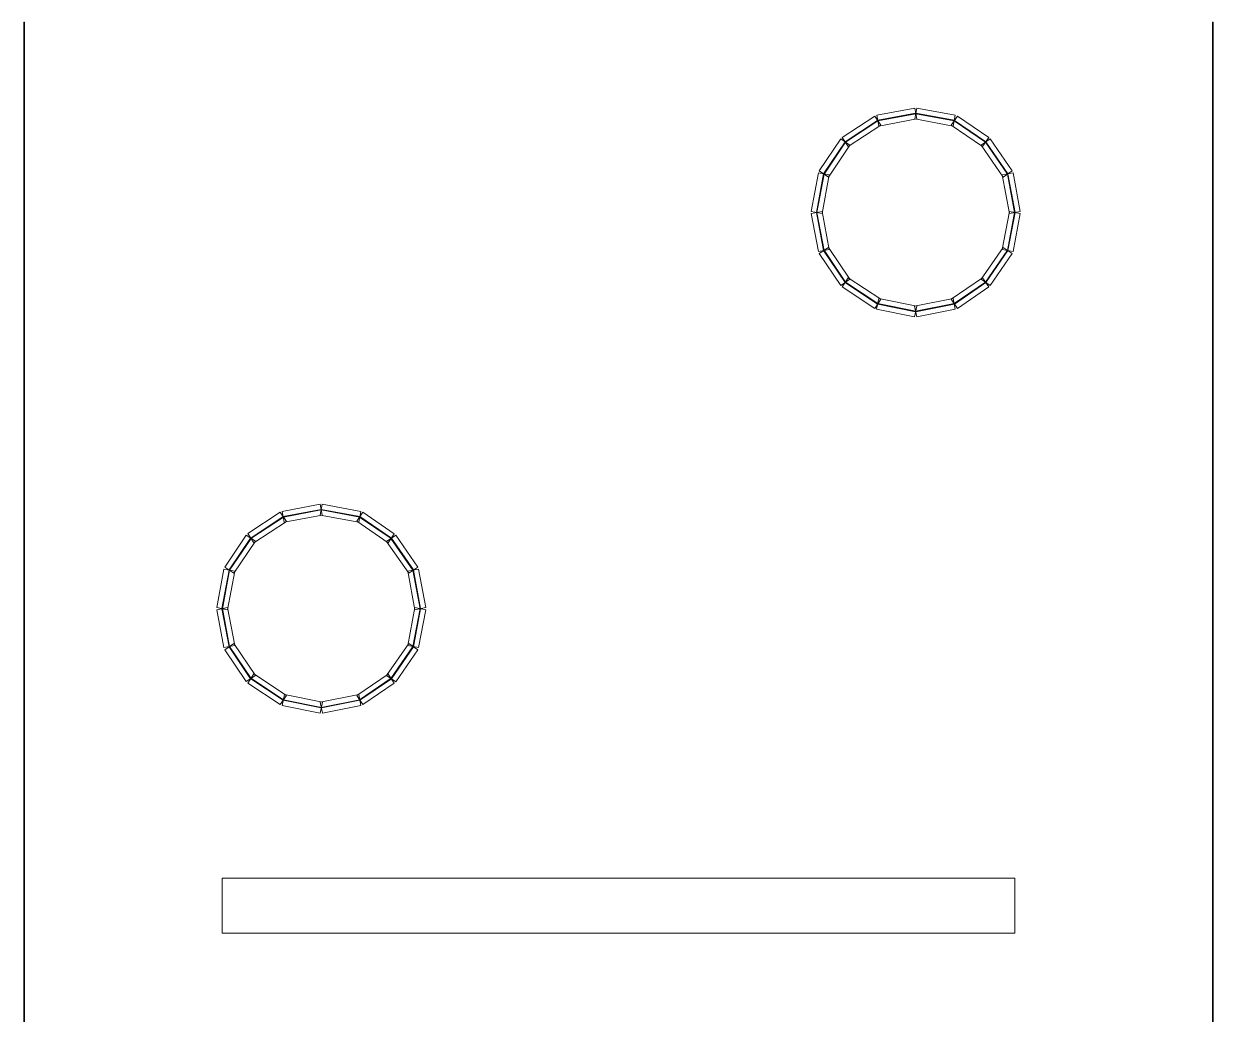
# Model space of a CAD drawing. Header units: millimetres. Extents: x -200 to 200, y -162 to 219.
# Drawn here: x -85.7 to -28.6, y -24.3 to 23.4 of the extents above; entities that cross this region are included whole.
import ezdxf

# ---------------------------------------------------------------- set-up
doc = ezdxf.new("R2010")
doc.units = ezdxf.units.MM
doc.header["$MEASUREMENT"] = 0

msp = doc.modelspace()

# ---------------------------------------------------------------- linework, layer by layer
at = {"color": 1, "lineweight": 5}
for points in [[(-85.7218, 23.4376), (-85.7218, 23.4376), (-85.6954, 23.4376), (-85.6954, 23.4376), (-85.6954, 23.4376), (-85.6954, 23.4376), (-85.6954, -61.5304), (-85.6954, -61.5304), (-85.6954, -61.5304), (-85.6954, -61.5304), (-85.7218, -61.5304), (-85.7218, -61.5304), (-85.7218, -61.5304), (-85.7218, -61.5304), (-85.7218, 23.4376), (-85.7218, 23.4376)], [(-28.5828, 23.4376), (-28.5828, 23.4376), (-28.5563, 23.4376), (-28.5563, 23.4376), (-28.5563, 23.4376), (-28.5563, 23.4376), (-28.5563, -61.5304), (-28.5563, -61.5304), (-28.5563, -61.5304), (-28.5563, -61.5304), (-28.5828, -61.5304), (-28.5828, -61.5304), (-28.5828, -61.5304), (-28.5828, -61.5304), (-28.5828, 23.4376), (-28.5828, 23.4376)]]:
    msp.add_open_spline(points, degree=3, knots=[0, 0, 0, 0, 0.25, 0.25, 0.25, 0.25, 0.5, 0.5, 0.5, 0.5, 0.75, 0.75, 0.75, 0.75, 1, 1, 1, 1], dxfattribs=at)
at = {"color": 4, "lineweight": 5}
for points in [[(-44.8255, 18.9232), (-44.8255, 18.9232), (-44.5337, 18.4818), (-44.5337, 18.4818), (-44.5337, 18.4818), (-44.5337, 18.4818), (-46.0945, 17.4501), (-46.0945, 17.4501), (-46.0945, 17.4501), (-46.0945, 17.4501), (-46.3862, 17.8915), (-46.3862, 17.8915), (-46.3862, 17.8915), (-46.3862, 17.8915), (-44.8255, 18.9232), (-44.8255, 18.9232)], [(-42.9033, 19.3063), (-42.9033, 19.3063), (-42.8053, 18.7864), (-42.8053, 18.7864), (-42.8053, 18.7864), (-42.8053, 18.7864), (-44.6306, 18.4425), (-44.6306, 18.4425), (-44.6306, 18.4425), (-44.6306, 18.4425), (-44.7286, 18.9624), (-44.7286, 18.9624), (-44.7286, 18.9624), (-44.7286, 18.9624), (-42.9033, 19.3063), (-42.9033, 19.3063)], [(-42.8568, 19.0594), (-42.8568, 19.0594), (-42.8519, 19.0334), (-42.8519, 19.0334), (-42.8519, 19.0334), (-42.8519, 19.0334), (-44.6771, 18.6895), (-44.6771, 18.6895), (-44.6771, 18.6895), (-44.6771, 18.6895), (-44.682, 18.7155), (-44.682, 18.7155), (-44.682, 18.7155), (-44.682, 18.7155), (-42.8568, 19.0594), (-42.8568, 19.0594)], [(-40.9543, 18.9626), (-40.9543, 18.9626), (-41.0509, 18.4424), (-41.0509, 18.4424), (-41.0509, 18.4424), (-41.0509, 18.4424), (-42.9026, 18.7863), (-42.9026, 18.7863), (-42.9026, 18.7863), (-42.9026, 18.7863), (-42.806, 19.3065), (-42.806, 19.3065), (-42.806, 19.3065), (-42.806, 19.3065), (-40.9543, 18.9626), (-40.9543, 18.9626)], [(-41.0002, 18.7155), (-41.0002, 18.7155), (-41.005, 18.6895), (-41.005, 18.6895), (-41.005, 18.6895), (-41.005, 18.6895), (-42.8567, 19.0334), (-42.8567, 19.0334), (-42.8567, 19.0334), (-42.8567, 19.0334), (-42.8519, 19.0594), (-42.8519, 19.0594), (-42.8519, 19.0594), (-42.8519, 19.0594), (-41.0002, 18.7155), (-41.0002, 18.7155)], [(-39.3454, 17.8891), (-39.3454, 17.8891), (-39.6441, 17.4525), (-39.6441, 17.4525), (-39.6441, 17.4525), (-39.6441, 17.4525), (-41.152, 18.4842), (-41.152, 18.4842), (-41.152, 18.4842), (-41.152, 18.4842), (-40.8532, 18.9208), (-40.8532, 18.9208), (-40.8532, 18.9208), (-40.8532, 18.9208), (-39.3454, 17.8891), (-39.3454, 17.8891)], [(-44.6869, 18.7135), (-44.6869, 18.7135), (-44.6723, 18.6914), (-44.6723, 18.6914), (-44.6723, 18.6914), (-44.6723, 18.6914), (-46.233, 17.6598), (-46.233, 17.6598), (-46.233, 17.6598), (-46.233, 17.6598), (-46.2476, 17.6818), (-46.2476, 17.6818), (-46.2476, 17.6818), (-46.2476, 17.6818), (-44.6869, 18.7135), (-44.6869, 18.7135)], [(-39.4873, 17.6817), (-39.4873, 17.6817), (-39.5022, 17.6599), (-39.5022, 17.6599), (-39.5022, 17.6599), (-39.5022, 17.6599), (-41.01, 18.6916), (-41.01, 18.6916), (-41.01, 18.6916), (-41.01, 18.6916), (-40.9951, 18.7134), (-40.9951, 18.7134), (-40.9951, 18.7134), (-40.9951, 18.7134), (-39.4873, 17.6817), (-39.4873, 17.6817)], [(-46.4598, 17.8184), (-46.4598, 17.8184), (-46.0208, 17.5232), (-46.0208, 17.5232), (-46.0208, 17.5232), (-46.0208, 17.5232), (-47.0525, 15.9889), (-47.0525, 15.9889), (-47.0525, 15.9889), (-47.0525, 15.9889), (-47.4915, 16.2841), (-47.4915, 16.2841), (-47.4915, 16.2841), (-47.4915, 16.2841), (-46.4598, 17.8184), (-46.4598, 17.8184)], [(-38.2188, 16.2867), (-38.2188, 16.2867), (-38.6544, 15.9863), (-38.6544, 15.9863), (-38.6544, 15.9863), (-38.6544, 15.9863), (-39.7125, 17.5206), (-39.7125, 17.5206), (-39.7125, 17.5206), (-39.7125, 17.5206), (-39.277, 17.821), (-39.277, 17.821), (-39.277, 17.821), (-39.277, 17.821), (-38.2188, 16.2867), (-38.2188, 16.2867)], [(-46.2513, 17.6782), (-46.2513, 17.6782), (-46.2294, 17.6634), (-46.2294, 17.6634), (-46.2294, 17.6634), (-46.2294, 17.6634), (-47.261, 16.1291), (-47.261, 16.1291), (-47.261, 16.1291), (-47.261, 16.1291), (-47.283, 16.1439), (-47.283, 16.1439), (-47.283, 16.1439), (-47.283, 16.1439), (-46.2513, 17.6782), (-46.2513, 17.6782)], [(-38.4257, 16.144), (-38.4257, 16.144), (-38.4475, 16.129), (-38.4475, 16.129), (-38.4475, 16.129), (-38.4475, 16.129), (-39.5056, 17.6633), (-39.5056, 17.6633), (-39.5056, 17.6633), (-39.5056, 17.6633), (-39.4839, 17.6783), (-39.4839, 17.6783), (-39.4839, 17.6783), (-39.4839, 17.6783), (-38.4257, 16.144), (-38.4257, 16.144)], [(-47.5321, 16.1848), (-47.5321, 16.1848), (-47.0119, 16.0882), (-47.0119, 16.0882), (-47.0119, 16.0882), (-47.0119, 16.0882), (-47.3558, 14.2365), (-47.3558, 14.2365), (-47.3558, 14.2365), (-47.3558, 14.2365), (-47.876, 14.3331), (-47.876, 14.3331), (-47.876, 14.3331), (-47.876, 14.3331), (-47.5321, 16.1848), (-47.5321, 16.1848)], [(-47.285, 16.1389), (-47.285, 16.1389), (-47.259, 16.1341), (-47.259, 16.1341), (-47.259, 16.1341), (-47.259, 16.1341), (-47.6029, 14.2824), (-47.6029, 14.2824), (-47.6029, 14.2824), (-47.6029, 14.2824), (-47.6289, 14.2872), (-47.6289, 14.2872), (-47.6289, 14.2872), (-47.6289, 14.2872), (-47.285, 16.1389), (-47.285, 16.1389)], [(-37.8326, 14.3331), (-37.8326, 14.3331), (-38.3528, 14.2365), (-38.3528, 14.2365), (-38.3528, 14.2365), (-38.3528, 14.2365), (-38.6967, 16.0882), (-38.6967, 16.0882), (-38.6967, 16.0882), (-38.6967, 16.0882), (-38.1765, 16.1848), (-38.1765, 16.1848), (-38.1765, 16.1848), (-38.1765, 16.1848), (-37.8326, 14.3331), (-37.8326, 14.3331)], [(-38.0797, 14.2872), (-38.0797, 14.2872), (-38.1057, 14.2824), (-38.1057, 14.2824), (-38.1057, 14.2824), (-38.1057, 14.2824), (-38.4496, 16.1341), (-38.4496, 16.1341), (-38.4496, 16.1341), (-38.4496, 16.1341), (-38.4236, 16.1389), (-38.4236, 16.1389), (-38.4236, 16.1389), (-38.4236, 16.1389), (-38.0797, 14.2872), (-38.0797, 14.2872)], [(-47.8759, 14.2358), (-47.8759, 14.2358), (-47.3559, 14.3338), (-47.3559, 14.3338), (-47.3559, 14.3338), (-47.3559, 14.3338), (-47.012, 12.5085), (-47.012, 12.5085), (-47.012, 12.5085), (-47.012, 12.5085), (-47.532, 12.4105), (-47.532, 12.4105), (-47.532, 12.4105), (-47.532, 12.4105), (-47.8759, 14.2358), (-47.8759, 14.2358)], [(-38.1766, 12.4105), (-38.1766, 12.4105), (-38.6966, 12.5085), (-38.6966, 12.5085), (-38.6966, 12.5085), (-38.6966, 12.5085), (-38.3527, 14.3338), (-38.3527, 14.3338), (-38.3527, 14.3338), (-38.3527, 14.3338), (-37.8328, 14.2358), (-37.8328, 14.2358), (-37.8328, 14.2358), (-37.8328, 14.2358), (-38.1766, 12.4105), (-38.1766, 12.4105)], [(-47.6289, 14.2823), (-47.6289, 14.2823), (-47.6029, 14.2872), (-47.6029, 14.2872), (-47.6029, 14.2872), (-47.6029, 14.2872), (-47.259, 12.4619), (-47.259, 12.4619), (-47.259, 12.4619), (-47.259, 12.4619), (-47.285, 12.4571), (-47.285, 12.4571), (-47.285, 12.4571), (-47.285, 12.4571), (-47.6289, 14.2823), (-47.6289, 14.2823)], [(-38.4236, 12.4571), (-38.4236, 12.4571), (-38.4496, 12.4619), (-38.4496, 12.4619), (-38.4496, 12.4619), (-38.4496, 12.4619), (-38.1057, 14.2872), (-38.1057, 14.2872), (-38.1057, 14.2872), (-38.1057, 14.2872), (-38.0797, 14.2823), (-38.0797, 14.2823), (-38.0797, 14.2823), (-38.0797, 14.2823), (-38.4236, 12.4571), (-38.4236, 12.4571)], [(-47.4915, 12.3119), (-47.4915, 12.3119), (-47.0525, 12.6071), (-47.0525, 12.6071), (-47.0525, 12.6071), (-47.0525, 12.6071), (-46.0208, 11.0728), (-46.0208, 11.0728), (-46.0208, 11.0728), (-46.0208, 11.0728), (-46.4598, 10.7776), (-46.4598, 10.7776), (-46.4598, 10.7776), (-46.4598, 10.7776), (-47.4915, 12.3119), (-47.4915, 12.3119)], [(-39.277, 10.775), (-39.277, 10.775), (-39.7125, 11.0754), (-39.7125, 11.0754), (-39.7125, 11.0754), (-39.7125, 11.0754), (-38.6544, 12.6097), (-38.6544, 12.6097), (-38.6544, 12.6097), (-38.6544, 12.6097), (-38.2188, 12.3093), (-38.2188, 12.3093), (-38.2188, 12.3093), (-38.2188, 12.3093), (-39.277, 10.775), (-39.277, 10.775)], [(-47.283, 12.4521), (-47.283, 12.4521), (-47.261, 12.4669), (-47.261, 12.4669), (-47.261, 12.4669), (-47.261, 12.4669), (-46.2294, 10.9326), (-46.2294, 10.9326), (-46.2294, 10.9326), (-46.2294, 10.9326), (-46.2513, 10.9178), (-46.2513, 10.9178), (-46.2513, 10.9178), (-46.2513, 10.9178), (-47.283, 12.4521), (-47.283, 12.4521)], [(-39.4839, 10.9177), (-39.4839, 10.9177), (-39.5056, 10.9327), (-39.5056, 10.9327), (-39.5056, 10.9327), (-39.5056, 10.9327), (-38.4475, 12.467), (-38.4475, 12.467), (-38.4475, 12.467), (-38.4475, 12.467), (-38.4257, 12.452), (-38.4257, 12.452), (-38.4257, 12.452), (-38.4257, 12.452), (-39.4839, 10.9177), (-39.4839, 10.9177)], [(-46.3862, 10.7045), (-46.3862, 10.7045), (-46.0945, 11.1459), (-46.0945, 11.1459), (-46.0945, 11.1459), (-46.0945, 11.1459), (-44.5337, 10.1142), (-44.5337, 10.1142), (-44.5337, 10.1142), (-44.5337, 10.1142), (-44.8255, 9.6729), (-44.8255, 9.6729), (-44.8255, 9.6729), (-44.8255, 9.6729), (-46.3862, 10.7045), (-46.3862, 10.7045)], [(-46.2476, 10.9142), (-46.2476, 10.9142), (-46.233, 10.9362), (-46.233, 10.9362), (-46.233, 10.9362), (-46.233, 10.9362), (-44.6723, 9.9046), (-44.6723, 9.9046), (-44.6723, 9.9046), (-44.6723, 9.9046), (-44.6869, 9.8825), (-44.6869, 9.8825), (-44.6869, 9.8825), (-44.6869, 9.8825), (-46.2476, 10.9142), (-46.2476, 10.9142)], [(-40.8532, 9.6752), (-40.8532, 9.6752), (-41.152, 10.1119), (-41.152, 10.1119), (-41.152, 10.1119), (-41.152, 10.1119), (-39.6441, 11.1435), (-39.6441, 11.1435), (-39.6441, 11.1435), (-39.6441, 11.1435), (-39.3454, 10.7069), (-39.3454, 10.7069), (-39.3454, 10.7069), (-39.3454, 10.7069), (-40.8532, 9.6752), (-40.8532, 9.6752)], [(-40.9951, 9.8826), (-40.9951, 9.8826), (-41.01, 9.9044), (-41.01, 9.9044), (-41.01, 9.9044), (-41.01, 9.9044), (-39.5022, 10.9361), (-39.5022, 10.9361), (-39.5022, 10.9361), (-39.5022, 10.9361), (-39.4873, 10.9143), (-39.4873, 10.9143), (-39.4873, 10.9143), (-39.4873, 10.9143), (-40.9951, 9.8826), (-40.9951, 9.8826)], [(-44.7322, 9.6343), (-44.7322, 9.6343), (-44.627, 10.1528), (-44.627, 10.1528), (-44.627, 10.1528), (-44.627, 10.1528), (-42.8017, 9.7824), (-42.8017, 9.7824), (-42.8017, 9.7824), (-42.8017, 9.7824), (-42.9069, 9.2639), (-42.9069, 9.2639), (-42.9069, 9.2639), (-42.9069, 9.2639), (-44.7322, 9.6343), (-44.7322, 9.6343)], [(-44.6822, 9.8806), (-44.6822, 9.8806), (-44.677, 9.9065), (-44.677, 9.9065), (-44.677, 9.9065), (-44.677, 9.9065), (-42.8517, 9.5361), (-42.8517, 9.5361), (-42.8517, 9.5361), (-42.8517, 9.5361), (-42.8569, 9.5102), (-42.8569, 9.5102), (-42.8569, 9.5102), (-42.8569, 9.5102), (-44.6822, 9.8806), (-44.6822, 9.8806)], [(-42.8024, 9.2638), (-42.8024, 9.2638), (-42.9062, 9.7826), (-42.9062, 9.7826), (-42.9062, 9.7826), (-42.9062, 9.7826), (-41.0545, 10.1529), (-41.0545, 10.1529), (-41.0545, 10.1529), (-41.0545, 10.1529), (-40.9507, 9.6341), (-40.9507, 9.6341), (-40.9507, 9.6341), (-40.9507, 9.6341), (-42.8024, 9.2638), (-42.8024, 9.2638)], [(-42.8517, 9.5102), (-42.8517, 9.5102), (-42.8569, 9.5362), (-42.8569, 9.5362), (-42.8569, 9.5362), (-42.8569, 9.5362), (-41.0052, 9.9065), (-41.0052, 9.9065), (-41.0052, 9.9065), (-41.0052, 9.9065), (-41, 9.8806), (-41, 9.8806), (-41, 9.8806), (-41, 9.8806), (-42.8517, 9.5102), (-42.8517, 9.5102)], [(-71.4728, 0.26), (-71.4728, 0.26), (-71.3749, -0.26), (-71.3749, -0.26), (-71.3749, -0.26), (-71.3749, -0.26), (-73.2001, -0.6039), (-73.2001, -0.6039), (-73.2001, -0.6039), (-73.2001, -0.6039), (-73.2981, -0.0839), (-73.2981, -0.0839), (-73.2981, -0.0839), (-73.2981, -0.0839), (-71.4728, 0.26), (-71.4728, 0.26)], [(-71.4263, 0.013), (-71.4263, 0.013), (-71.4214, -0.013), (-71.4214, -0.013), (-71.4214, -0.013), (-71.4214, -0.013), (-73.2467, -0.3569), (-73.2467, -0.3569), (-73.2467, -0.3569), (-73.2467, -0.3569), (-73.2516, -0.3309), (-73.2516, -0.3309), (-73.2516, -0.3309), (-73.2516, -0.3309), (-71.4263, 0.013), (-71.4263, 0.013)], [(-69.5238, -0.0838), (-69.5238, -0.0838), (-69.6204, -0.604), (-69.6204, -0.604), (-69.6204, -0.604), (-69.6204, -0.604), (-71.4721, -0.2601), (-71.4721, -0.2601), (-71.4721, -0.2601), (-71.4721, -0.2601), (-71.3755, 0.2601), (-71.3755, 0.2601), (-71.3755, 0.2601), (-71.3755, 0.2601), (-69.5238, -0.0838), (-69.5238, -0.0838)], [(-69.5697, -0.3309), (-69.5697, -0.3309), (-69.5745, -0.3569), (-69.5745, -0.3569), (-69.5745, -0.3569), (-69.5745, -0.3569), (-71.4263, -0.013), (-71.4263, -0.013), (-71.4263, -0.013), (-71.4263, -0.013), (-71.4214, 0.013), (-71.4214, 0.013), (-71.4214, 0.013), (-71.4214, 0.013), (-69.5697, -0.3309), (-69.5697, -0.3309)], [(-73.395, -0.1232), (-73.395, -0.1232), (-73.1033, -0.5646), (-73.1033, -0.5646), (-73.1033, -0.5646), (-73.1033, -0.5646), (-74.664, -1.5962), (-74.664, -1.5962), (-74.664, -1.5962), (-74.664, -1.5962), (-74.9557, -1.1549), (-74.9557, -1.1549), (-74.9557, -1.1549), (-74.9557, -1.1549), (-73.395, -0.1232), (-73.395, -0.1232)], [(-73.2564, -0.3329), (-73.2564, -0.3329), (-73.2418, -0.3549), (-73.2418, -0.3549), (-73.2418, -0.3549), (-73.2418, -0.3549), (-74.8026, -1.3866), (-74.8026, -1.3866), (-74.8026, -1.3866), (-74.8026, -1.3866), (-74.8172, -1.3645), (-74.8172, -1.3645), (-74.8172, -1.3645), (-74.8172, -1.3645), (-73.2564, -0.3329), (-73.2564, -0.3329)], [(-67.9149, -1.1572), (-67.9149, -1.1572), (-68.2137, -1.5939), (-68.2137, -1.5939), (-68.2137, -1.5939), (-68.2137, -1.5939), (-69.7215, -0.5622), (-69.7215, -0.5622), (-69.7215, -0.5622), (-69.7215, -0.5622), (-69.4227, -0.1256), (-69.4227, -0.1256), (-69.4227, -0.1256), (-69.4227, -0.1256), (-67.9149, -1.1572), (-67.9149, -1.1572)], [(-68.0568, -1.3647), (-68.0568, -1.3647), (-68.0717, -1.3865), (-68.0717, -1.3865), (-68.0717, -1.3865), (-68.0717, -1.3865), (-69.5796, -0.3548), (-69.5796, -0.3548), (-69.5796, -0.3548), (-69.5796, -0.3548), (-69.5646, -0.333), (-69.5646, -0.333), (-69.5646, -0.333), (-69.5646, -0.333), (-68.0568, -1.3647), (-68.0568, -1.3647)], [(-75.0294, -1.228), (-75.0294, -1.228), (-74.5903, -1.5232), (-74.5903, -1.5232), (-74.5903, -1.5232), (-74.5903, -1.5232), (-75.622, -3.0575), (-75.622, -3.0575), (-75.622, -3.0575), (-75.622, -3.0575), (-76.0611, -2.7623), (-76.0611, -2.7623), (-76.0611, -2.7623), (-76.0611, -2.7623), (-75.0294, -1.228), (-75.0294, -1.228)], [(-74.8208, -1.3682), (-74.8208, -1.3682), (-74.7989, -1.3829), (-74.7989, -1.3829), (-74.7989, -1.3829), (-74.7989, -1.3829), (-75.8306, -2.9172), (-75.8306, -2.9172), (-75.8306, -2.9172), (-75.8306, -2.9172), (-75.8525, -2.9025), (-75.8525, -2.9025), (-75.8525, -2.9025), (-75.8525, -2.9025), (-74.8208, -1.3682), (-74.8208, -1.3682)], [(-66.7884, -2.7597), (-66.7884, -2.7597), (-67.2239, -3.06), (-67.2239, -3.06), (-67.2239, -3.06), (-67.2239, -3.06), (-68.282, -1.5258), (-68.282, -1.5258), (-68.282, -1.5258), (-68.282, -1.5258), (-67.8465, -1.2254), (-67.8465, -1.2254), (-67.8465, -1.2254), (-67.8465, -1.2254), (-66.7884, -2.7597), (-66.7884, -2.7597)], [(-66.9953, -2.9024), (-66.9953, -2.9024), (-67.017, -2.9174), (-67.017, -2.9174), (-67.017, -2.9174), (-67.017, -2.9174), (-68.0752, -1.3831), (-68.0752, -1.3831), (-68.0752, -1.3831), (-68.0752, -1.3831), (-68.0534, -1.3681), (-68.0534, -1.3681), (-68.0534, -1.3681), (-68.0534, -1.3681), (-66.9953, -2.9024), (-66.9953, -2.9024)], [(-76.1016, -2.8616), (-76.1016, -2.8616), (-75.5815, -2.9582), (-75.5815, -2.9582), (-75.5815, -2.9582), (-75.5815, -2.9582), (-75.9254, -4.8099), (-75.9254, -4.8099), (-75.9254, -4.8099), (-75.9254, -4.8099), (-76.4455, -4.7133), (-76.4455, -4.7133), (-76.4455, -4.7133), (-76.4455, -4.7133), (-76.1016, -2.8616), (-76.1016, -2.8616)], [(-75.8545, -2.9074), (-75.8545, -2.9074), (-75.8285, -2.9123), (-75.8285, -2.9123), (-75.8285, -2.9123), (-75.8285, -2.9123), (-76.1724, -4.764), (-76.1724, -4.764), (-76.1724, -4.764), (-76.1724, -4.764), (-76.1984, -4.7592), (-76.1984, -4.7592), (-76.1984, -4.7592), (-76.1984, -4.7592), (-75.8545, -2.9074), (-75.8545, -2.9074)], [(-66.4022, -4.7133), (-66.4022, -4.7133), (-66.9223, -4.8099), (-66.9223, -4.8099), (-66.9223, -4.8099), (-66.9223, -4.8099), (-67.2662, -2.9582), (-67.2662, -2.9582), (-67.2662, -2.9582), (-67.2662, -2.9582), (-66.7461, -2.8616), (-66.7461, -2.8616), (-66.7461, -2.8616), (-66.7461, -2.8616), (-66.4022, -4.7133), (-66.4022, -4.7133)], [(-66.6493, -4.7592), (-66.6493, -4.7592), (-66.6753, -4.764), (-66.6753, -4.764), (-66.6753, -4.764), (-66.6753, -4.764), (-67.0192, -2.9123), (-67.0192, -2.9123), (-67.0192, -2.9123), (-67.0192, -2.9123), (-66.9931, -2.9074), (-66.9931, -2.9074), (-66.9931, -2.9074), (-66.9931, -2.9074), (-66.6493, -4.7592), (-66.6493, -4.7592)], [(-76.4454, -4.8106), (-76.4454, -4.8106), (-75.9255, -4.7126), (-75.9255, -4.7126), (-75.9255, -4.7126), (-75.9255, -4.7126), (-75.5816, -6.5379), (-75.5816, -6.5379), (-75.5816, -6.5379), (-75.5816, -6.5379), (-76.1015, -6.6358), (-76.1015, -6.6358), (-76.1015, -6.6358), (-76.1015, -6.6358), (-76.4454, -4.8106), (-76.4454, -4.8106)], [(-76.1984, -4.764), (-76.1984, -4.764), (-76.1724, -4.7591), (-76.1724, -4.7591), (-76.1724, -4.7591), (-76.1724, -4.7591), (-75.8285, -6.5844), (-75.8285, -6.5844), (-75.8285, -6.5844), (-75.8285, -6.5844), (-75.8545, -6.5893), (-75.8545, -6.5893), (-75.8545, -6.5893), (-75.8545, -6.5893), (-76.1984, -4.764), (-76.1984, -4.764)], [(-66.7462, -6.6358), (-66.7462, -6.6358), (-67.2661, -6.5379), (-67.2661, -6.5379), (-67.2661, -6.5379), (-67.2661, -6.5379), (-66.9222, -4.7126), (-66.9222, -4.7126), (-66.9222, -4.7126), (-66.9222, -4.7126), (-66.4023, -4.8106), (-66.4023, -4.8106), (-66.4023, -4.8106), (-66.4023, -4.8106), (-66.7462, -6.6358), (-66.7462, -6.6358)], [(-66.9932, -6.5893), (-66.9932, -6.5893), (-67.0191, -6.5844), (-67.0191, -6.5844), (-67.0191, -6.5844), (-67.0191, -6.5844), (-66.6753, -4.7591), (-66.6753, -4.7591), (-66.6753, -4.7591), (-66.6753, -4.7591), (-66.6493, -4.764), (-66.6493, -4.764), (-66.6493, -4.764), (-66.6493, -4.764), (-66.9932, -6.5893), (-66.9932, -6.5893)], [(-76.0611, -6.7345), (-76.0611, -6.7345), (-75.622, -6.4393), (-75.622, -6.4393), (-75.622, -6.4393), (-75.622, -6.4393), (-74.5903, -7.9736), (-74.5903, -7.9736), (-74.5903, -7.9736), (-74.5903, -7.9736), (-75.0294, -8.2688), (-75.0294, -8.2688), (-75.0294, -8.2688), (-75.0294, -8.2688), (-76.0611, -6.7345), (-76.0611, -6.7345)], [(-75.8525, -6.5942), (-75.8525, -6.5942), (-75.8306, -6.5795), (-75.8306, -6.5795), (-75.8306, -6.5795), (-75.8306, -6.5795), (-74.7989, -8.1138), (-74.7989, -8.1138), (-74.7989, -8.1138), (-74.7989, -8.1138), (-74.8208, -8.1285), (-74.8208, -8.1285), (-74.8208, -8.1285), (-74.8208, -8.1285), (-75.8525, -6.5942), (-75.8525, -6.5942)], [(-67.8465, -8.2713), (-67.8465, -8.2713), (-68.282, -7.971), (-68.282, -7.971), (-68.282, -7.971), (-68.282, -7.971), (-67.2239, -6.4367), (-67.2239, -6.4367), (-67.2239, -6.4367), (-67.2239, -6.4367), (-66.7884, -6.7371), (-66.7884, -6.7371), (-66.7884, -6.7371), (-66.7884, -6.7371), (-67.8465, -8.2713), (-67.8465, -8.2713)], [(-68.0534, -8.1287), (-68.0534, -8.1287), (-68.0752, -8.1137), (-68.0752, -8.1137), (-68.0752, -8.1137), (-68.0752, -8.1137), (-67.017, -6.5794), (-67.017, -6.5794), (-67.017, -6.5794), (-67.017, -6.5794), (-66.9953, -6.5944), (-66.9953, -6.5944), (-66.9953, -6.5944), (-66.9953, -6.5944), (-68.0534, -8.1287), (-68.0534, -8.1287)], [(-74.9557, -8.3418), (-74.9557, -8.3418), (-74.664, -7.9005), (-74.664, -7.9005), (-74.664, -7.9005), (-74.664, -7.9005), (-73.1033, -8.9322), (-73.1033, -8.9322), (-73.1033, -8.9322), (-73.1033, -8.9322), (-73.395, -9.3735), (-73.395, -9.3735), (-73.395, -9.3735), (-73.395, -9.3735), (-74.9557, -8.3418), (-74.9557, -8.3418)], [(-69.4227, -9.3712), (-69.4227, -9.3712), (-69.7215, -8.9345), (-69.7215, -8.9345), (-69.7215, -8.9345), (-69.7215, -8.9345), (-68.2137, -7.9028), (-68.2137, -7.9028), (-68.2137, -7.9028), (-68.2137, -7.9028), (-67.9149, -8.3395), (-67.9149, -8.3395), (-67.9149, -8.3395), (-67.9149, -8.3395), (-69.4227, -9.3712), (-69.4227, -9.3712)], [(-74.8172, -8.1322), (-74.8172, -8.1322), (-74.8026, -8.1101), (-74.8026, -8.1101), (-74.8026, -8.1101), (-74.8026, -8.1101), (-73.2418, -9.1418), (-73.2418, -9.1418), (-73.2418, -9.1418), (-73.2418, -9.1418), (-73.2564, -9.1639), (-73.2564, -9.1639), (-73.2564, -9.1639), (-73.2564, -9.1639), (-74.8172, -8.1322), (-74.8172, -8.1322)], [(-69.5646, -9.1638), (-69.5646, -9.1638), (-69.5796, -9.1419), (-69.5796, -9.1419), (-69.5796, -9.1419), (-69.5796, -9.1419), (-68.0717, -8.1102), (-68.0717, -8.1102), (-68.0717, -8.1102), (-68.0717, -8.1102), (-68.0568, -8.1321), (-68.0568, -8.1321), (-68.0568, -8.1321), (-68.0568, -8.1321), (-69.5646, -9.1638), (-69.5646, -9.1638)], [(-73.3017, -9.4121), (-73.3017, -9.4121), (-73.1965, -8.8936), (-73.1965, -8.8936), (-73.1965, -8.8936), (-73.1965, -8.8936), (-71.3712, -9.2639), (-71.3712, -9.2639), (-71.3712, -9.2639), (-71.3712, -9.2639), (-71.4764, -9.7824), (-71.4764, -9.7824), (-71.4764, -9.7824), (-71.4764, -9.7824), (-73.3017, -9.4121), (-73.3017, -9.4121)], [(-73.2518, -9.1658), (-73.2518, -9.1658), (-73.2465, -9.1399), (-73.2465, -9.1399), (-73.2465, -9.1399), (-73.2465, -9.1399), (-71.4212, -9.5102), (-71.4212, -9.5102), (-71.4212, -9.5102), (-71.4212, -9.5102), (-71.4265, -9.5361), (-71.4265, -9.5361), (-71.4265, -9.5361), (-71.4265, -9.5361), (-73.2518, -9.1658), (-73.2518, -9.1658)], [(-71.372, -9.7826), (-71.372, -9.7826), (-71.4757, -9.2638), (-71.4757, -9.2638), (-71.4757, -9.2638), (-71.4757, -9.2638), (-69.624, -8.8934), (-69.624, -8.8934), (-69.624, -8.8934), (-69.624, -8.8934), (-69.5202, -9.4122), (-69.5202, -9.4122), (-69.5202, -9.4122), (-69.5202, -9.4122), (-71.372, -9.7826), (-71.372, -9.7826)], [(-71.4213, -9.5362), (-71.4213, -9.5362), (-71.4264, -9.5102), (-71.4264, -9.5102), (-71.4264, -9.5102), (-71.4264, -9.5102), (-69.5747, -9.1399), (-69.5747, -9.1399), (-69.5747, -9.1399), (-69.5747, -9.1399), (-69.5695, -9.1658), (-69.5695, -9.1658), (-69.5695, -9.1658), (-69.5695, -9.1658), (-71.4213, -9.5362), (-71.4213, -9.5362)], [(-38.0927, -17.7237), (-38.0927, -17.7237), (-38.0927, -20.369), (-38.0927, -20.369), (-38.0927, -20.369), (-38.0927, -20.369), (-76.1854, -20.369), (-76.1854, -20.369), (-76.1854, -20.369), (-76.1854, -20.369), (-76.1854, -17.7237), (-76.1854, -17.7237), (-76.1854, -17.7237), (-76.1854, -17.7237), (-38.0927, -17.7237), (-38.0927, -17.7237)]]:
    msp.add_open_spline(points, degree=3, knots=[0, 0, 0, 0, 0.25, 0.25, 0.25, 0.25, 0.5, 0.5, 0.5, 0.5, 0.75, 0.75, 0.75, 0.75, 1, 1, 1, 1], dxfattribs=at)

doc.saveas('drawing.dxf')
